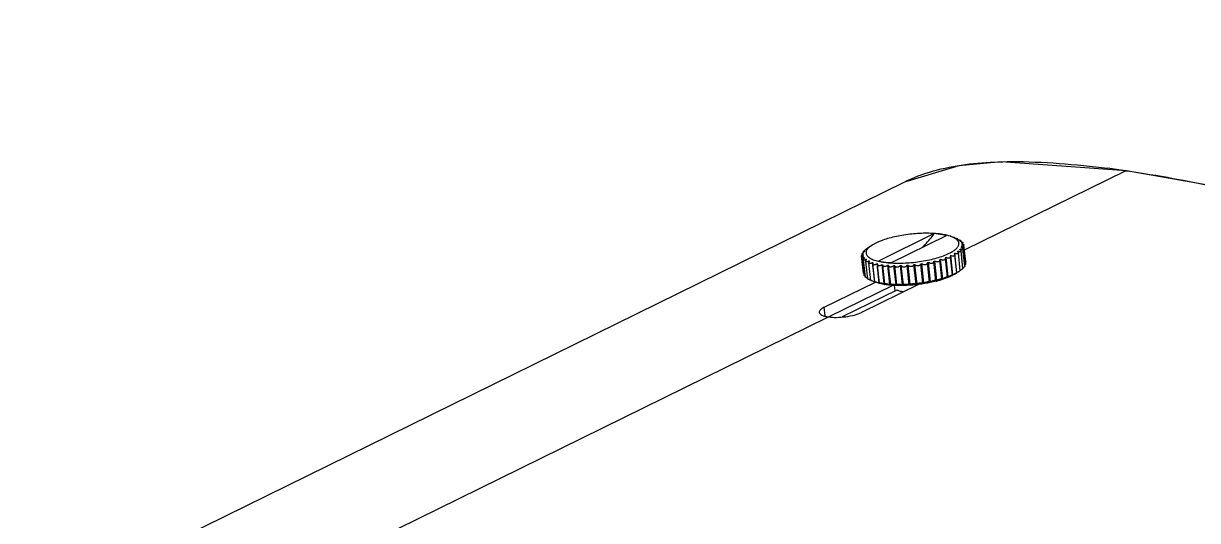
# Model space of a CAD drawing. Header units: metres. Extents: x 420822 to 421453, y 1458172 to 1458620.
# Drawn here: x 420943.519 to 420944.552, y 1458433.225 to 1458433.663 of the extents above; entities that cross this region are included whole.
import ezdxf

# ---------------------------------------------------------------- set-up
doc = ezdxf.new("R2010")
doc.units = ezdxf.units.M
doc.header["$MEASUREMENT"] = 0
for name, color, linetype in [('ASSEM_MEMBER_1', 7, 'CONTINUOUS'), ('BUILDING', 230, 'CONTINUOUS'), ('Standard', 7, 'CONTINUOUS')]:
    doc.layers.add(name, color=color, linetype=linetype)

# ---------------------------------------------------------------- blocks, each defined once
blk = doc.blocks.new('CCTV')
at = {"layer": 'ASSEM_MEMBER_1', "color": 7, "linetype": 'Continuous'}
for p, q in [((-2.5955, 16.283), (-2.1546, 16.2516)), ((-2.725, 15.9719), (-2.158, 16.251)), ((-2.158, 16.251), (-2.1546, 16.2516)), ((-2.158, 16.251), (-2.1549, 16.2504)), ((-2.158, 16.251), (-2.1549, 16.2506)), ((-5.5435, 14.9279), (-2.9342, 16.2121)), ((-2.9346, 16.2119), (-2.9341, 16.2121)), ((-2.8313, 16.0294), (-3.0276, 15.9328)), ((-2.7875, 16.0233), (-2.8313, 16.0294)), ((-3.0468, 15.9905), (-3.0599, 15.9827)), ((-3.0365, 15.9961), (-3.0468, 15.9905)), ((-2.9839, 15.9267), (-2.7875, 16.0233)), ((-2.7742, 16.0201), (-2.7599, 16.0154)), ((-2.7593, 16.0151), (-2.7596, 16.0152)), ((-2.7595, 16.015), (-2.7591, 16.0149)), ((-2.7591, 16.0149), (-2.7591, 16.0151)), ((-2.7465, 16.0088), (-2.7466, 16.0098)), ((-2.7367, 16.0017), (-2.7369, 16.0039)), ((-2.7338, 15.9894), (-2.7339, 15.9904)), ((-2.7299, 15.9935), (-2.7304, 15.9974)), ((-2.7204, 15.9296), (-2.727, 15.9905)), ((-3.0799, 15.8902), (-3.0865, 15.951)), ((-3.0845, 15.9544), (-3.085, 15.9584)), ((-3.0799, 15.9639), (-3.0801, 15.9662)), ((-3.0796, 15.9514), (-3.0797, 15.9525)), ((-3.072, 15.973), (-3.0721, 15.9741)), ((-3.0611, 15.9817), (-3.0612, 15.9819)), ((-3.0611, 15.9817), (-3.0607, 15.9819)), ((-3.0591, 15.983), (-3.0602, 15.9824)), ((-3.0599, 15.9827), (-3.0599, 15.9827)), ((-2.7753, 15.9513), (-2.7739, 15.948)), ((-2.767, 15.8837), (-2.7739, 15.948)), ((-2.7657, 15.8839), (-2.7731, 15.9523)), ((-2.7517, 15.8913), (-2.7591, 15.9598)), ((-2.7519, 15.8912), (-2.7588, 15.9545)), ((-2.7477, 15.9639), (-2.7481, 15.9674)), ((-2.7395, 15.899), (-2.7463, 15.9614)), ((-2.7398, 15.9729), (-2.7401, 15.9752)), ((-2.73, 15.9069), (-2.7367, 15.9686)), ((-2.7352, 15.9813), (-2.7353, 15.9829)), ((-2.7236, 15.9148), (-2.7302, 15.9759)), ((-2.7204, 15.9224), (-2.727, 15.9833)), ((-3.0782, 15.8831), (-3.0849, 15.944)), ((-3.0733, 15.8764), (-3.0799, 15.9376)), ((-3.0764, 15.9438), (-3.0765, 15.9454)), ((-3.0651, 15.8701), (-3.0718, 15.9318)), ((-3.0698, 15.9366), (-3.0701, 15.9389)), ((-3.054, 15.8645), (-3.0608, 15.9269)), ((-3.06, 15.9296), (-3.0604, 15.9331)), ((-3.0403, 15.8596), (-3.0478, 15.9281)), ((-3.0401, 15.8596), (-3.0469, 15.9229)), ((-3.025, 15.8554), (-3.0324, 15.9239)), ((-3.0306, 15.9199), (-3.03, 15.9234)), ((-3.0236, 15.8556), (-3.0306, 15.9199)), ((-3.0276, 15.9328), (-2.9839, 15.9267)), ((-3.0071, 15.8522), (-3.0146, 15.9206)), ((-3.0121, 15.9179), (-3.0119, 15.9203)), ((-3.0049, 15.8523), (-3.0121, 15.9179)), ((-2.9872, 15.85), (-2.9947, 15.9184)), ((-2.9917, 15.917), (-2.9917, 15.9182)), ((-2.9844, 15.85), (-2.9917, 15.917)), ((-2.9656, 15.8488), (-2.973, 15.9173)), ((-2.9625, 15.8487), (-2.9699, 15.9172)), ((-2.9427, 15.8487), (-2.9501, 15.9172)), ((-2.9394, 15.8488), (-2.9469, 15.9172)), ((-2.919, 15.8497), (-2.9264, 15.9182)), ((-2.9156, 15.8499), (-2.923, 15.9184)), ((-2.8948, 15.8518), (-2.9023, 15.9202)), ((-2.8915, 15.8521), (-2.8989, 15.9206)), ((-2.8708, 15.8548), (-2.8782, 15.9233)), ((-2.8675, 15.8554), (-2.8749, 15.9238)), ((-2.8473, 15.8589), (-2.8548, 15.9274)), ((-2.8441, 15.8595), (-2.8516, 15.928)), ((-2.8249, 15.8638), (-2.8323, 15.9323)), ((-2.8219, 15.8646), (-2.8293, 15.933)), ((-2.8113, 15.938), (-2.8111, 15.9368)), ((-2.8038, 15.8698), (-2.8111, 15.9368)), ((-2.8011, 15.8704), (-2.8085, 15.9389)), ((-2.7922, 15.9444), (-2.7915, 15.9421)), ((-2.7844, 15.8765), (-2.7915, 15.9421)), ((-2.7822, 15.8769), (-2.7897, 15.9453)), ((-2.8039, 15.8695), (-2.8038, 15.8698)), ((-2.8037, 15.8696), (-2.8039, 15.8695)), ((-2.7847, 15.8759), (-2.7844, 15.8765)), ((-2.7842, 15.8761), (-2.7847, 15.8759)), ((-2.7678, 15.8829), (-2.767, 15.8837)), ((-2.7597, 15.8865), (-2.7535, 15.8902)), ((-2.7517, 15.8913), (-2.7519, 15.8912)), ((-3.2182, 15.7701), (-3.0382, 15.8587)), ((-2.9764, 15.8474), (-3.2023, 15.7363)), ((-2.9627, 15.8308), (-3.1549, 15.7362)), ((-2.8867, 15.8504), (-3.0871, 15.7518)), ((-3.0403, 15.8596), (-3.042, 15.8602)), ((-3.0401, 15.8595), (-3.0403, 15.8596)), ((-3.0323, 15.8569), (-3.0384, 15.8589)), ((-3.0315, 15.8573), (-3.0321, 15.8575)), ((-3.0236, 15.8555), (-3.0226, 15.8549)), ((-3.0054, 15.8519), (-3.0058, 15.852)), ((-3.0049, 15.8523), (-3.0045, 15.8518)), ((-2.9844, 15.85), (-2.9843, 15.8497)), ((-2.9683, 15.8281), (-2.9704, 15.8473)), ((-3.2149, 15.7397), (-3.2182, 15.7701)), ((-4.7912, 14.955), (-3.2037, 15.7363))]:
    blk.add_line(p, q, dxfattribs=at)
for points in [[(-2.9346, 16.2119), (-2.7438, 16.2699), (-2.5955, 16.283)], [(-2.1546, 16.2516), (-1.8687, 16.2009), (-1.4895, 16.075), (-1.2482, 15.914), (-1.1588, 15.8211), (-1.0132, 15.5914), (-0.8985, 15.2508), (-0.8552, 15.0209)]]:
    blk.add_lwpolyline(points, dxfattribs=at)
for centre, radius, start, end in [((-2.7899, 11.7394), 4.5556, 82.0269, 82.8274), ((-2.9557, 15.8318), 0.1831, 114.6873, 116.182), ((-2.9511, 15.8218), 0.1941, 114.4746, 114.6944), ((-2.8133, 15.9032), 0.1233, 71.5339, 72.16), ((-2.7908, 15.9576), 0.0643, 61.0829, 63.0218), ((-2.7994, 15.9153), 0.1074, 68.8918, 69.2368), ((-2.798, 15.9188), 0.1037, 68.1874, 68.8939), ((-2.7793, 15.9582), 0.06, 58.8736, 60.4001), ((-2.767, 15.9689), 0.0459, 66.0509, 67.0865), ((-2.7999, 15.8755), 0.1436, 68.1465, 68.9586), ((-2.7631, 15.9806), 0.0323, 44.9623, 47.27), ((-2.7526, 15.9888), 0.0189, 24.3533, 27.6539), ((-2.7262, 16.0316), 0.0353, 254.0835, 255.3396), ((-2.7238, 16.0243), 0.0354, 253.434, 253.8123), ((-2.7501, 15.9898), 0.0162, 358.5483, 2.198), ((-3.0963, 15.9909), 0.0353, 297.1219, 298.3334), ((-3.0968, 15.9833), 0.0353, 298.6925, 299.0094), ((-3.0616, 15.9554), 0.0184, 166.0814, 169.4314), ((-3.0637, 15.9558), 0.0164, 191.7016, 195.3315), ((-3.0501, 15.9501), 0.0311, 146.055, 148.4177), ((-2.994, 15.8592), 0.138, 123.5503, 124.4385), ((-3.0299, 15.9327), 0.0579, 132.6094, 134.1716), ((-3.0415, 15.9363), 0.0487, 125.4666, 126.0846), ((-3.0042, 15.9002), 0.0994, 124.2912, 124.6545), ((-3.0021, 15.8971), 0.1031, 123.5799, 124.2891), ((-3.0193, 15.9355), 0.0611, 131.2101, 131.5457), ((-3.0177, 15.9337), 0.0635, 130.2137, 131.2058), ((-2.8584, 16.133), 0.1998, 294.5975, 295.2818), ((-2.8264, 16.0716), 0.1305, 300.1235, 301.0327), ((-2.7969, 16.0278), 0.0776, 307.6731, 308.9583), ((-2.7729, 16.0022), 0.0425, 318.6366, 320.5558), ((-2.7569, 15.9916), 0.0233, 335.1581, 338.0269), ((-3.057, 15.9594), 0.024, 215.5626, 218.3722), ((-3.0433, 15.974), 0.0441, 232.639, 234.5127), ((-3.0252, 16.0052), 0.0802, 243.9706, 245.2283), ((-3.0058, 16.0553), 0.134, 251.7384, 252.6314), ((-2.9878, 16.1232), 0.2042, 257.395, 258.0694), ((-2.9741, 16.2007), 0.283, 261.7681, 262.0394), ((-2.9732, 16.2066), 0.2889, 262.0394, 262.307), ((-2.9919, 16.0611), 0.1333, 267.1725, 275.4651), ((-2.9645, 16.2887), 0.3715, 265.3394, 265.792), ((-2.9604, 16.3689), 0.4518, 268.3945, 268.7918), ((-2.9603, 16.4343), 0.5173, 271.1227, 271.4856), ((-2.9621, 16.4768), 0.5598, 273.656, 274.0003), ((-2.9632, 16.491), 0.574, 276.0966, 276.4352), ((-2.9611, 16.4752), 0.5581, 278.5337, 278.8787), ((-2.9533, 16.4319), 0.514, 281.0558, 281.4202), ((-2.9388, 16.3669), 0.4475, 283.7634, 284.1632), ((-2.9172, 16.289), 0.3667, 286.7855, 287.2421), ((-2.8897, 16.208), 0.281, 290.3039, 290.8491), ((-2.9314, 16.2985), 0.4475, 283.7634, 284.1632), ((-2.9097, 16.2203), 0.3664, 286.8099, 287.2422), ((-2.8818, 16.1384), 0.2798, 290.4136, 290.8498), ((-2.8716, 16.0927), 0.2349, 292.0731, 292.2064), ((-2.8694, 16.0873), 0.2291, 292.2047, 292.7269), ((-2.842, 16.0272), 0.163, 296.1953, 297.2404), ((-2.8525, 16.0678), 0.2034, 294.6002, 294.8256), ((-2.8385, 16.0204), 0.1553, 297.2426, 297.6786), ((-2.8503, 16.063), 0.198, 294.8246, 295.2835), ((-2.7533, 15.8928), 0.00212, 298.4501, 311.685), ((-2.9845, 16.0032), 0.1539, 254.5637, 255.0445), ((-2.9812, 16.0512), 0.2007, 257.3924, 257.6198), ((-2.98, 16.0565), 0.206, 257.6208, 258.0678), ((-2.9831, 16.0083), 0.1592, 255.044, 255.4499), ((-2.9676, 16.0806), 0.2332, 259.9906, 260.3059), ((-2.9666, 16.1322), 0.283, 261.7681, 262.0394), ((-2.9668, 16.0852), 0.2378, 260.3055, 260.4991), ((-2.9663, 16.0881), 0.2407, 260.499, 260.6181), ((-2.9657, 16.1391), 0.2899, 262.1287, 262.3067), ((-2.9572, 16.2183), 0.3696, 265.3388, 265.6415), ((-2.9567, 16.2242), 0.3755, 265.6411, 265.7909), ((-2.953, 16.3004), 0.4518, 268.3945, 268.7918), ((-2.9528, 16.3659), 0.5173, 271.1227, 271.4856), ((-2.9547, 16.4084), 0.5598, 273.656, 274.0003), ((-2.9558, 16.4225), 0.574, 276.0966, 276.4352), ((-2.9536, 16.4068), 0.5581, 278.5337, 278.8787), ((-2.9459, 16.3634), 0.514, 281.0558, 281.4202), ((-2.9246, 16.2538), 0.4046, 284.4331, 284.8782)]:
    blk.add_arc(centre, radius, start, end, dxfattribs=at)
for points, knots in [([(-2.7929, 16.2604), (-2.7551, 16.2687), (-2.6776, 16.2797), (-2.5996, 16.2828), (-2.5603, 16.2831)], [0, 0, 0, 0, 0.496198, 1, 1, 1, 1]), ([(-2.5603, 16.2831), (-2.504, 16.2834), (-2.3905, 16.2784), (-2.2777, 16.2665), (-2.2211, 16.2594)], [0, 0, 0, 0, 0.49657, 1, 1, 1, 1]), ([(-2.9342, 16.2121), (-2.923, 16.2176), (-2.8775, 16.238), (-2.8294, 16.2524), (-2.7929, 16.2604)], [0, 0, 0, 0, 0.249345, 1, 1, 1, 1]), ([(-2.1549, 16.2506), (-2.0997, 16.2428), (-1.9889, 16.2253), (-1.879, 16.2025), (-1.8241, 16.1891)], [0, 0, 0, 0, 0.496523, 1, 1, 1, 1]), ([(-2.831, 16.0298), (-2.8394, 16.0304), (-2.8567, 16.0309), (-2.8833, 16.0302), (-2.9105, 16.0281), (-2.9377, 16.0245), (-2.964, 16.0197), (-2.9887, 16.0138), (-3.0112, 16.0069), (-3.0251, 16.0014), (-3.0315, 15.9985)], [0, 0, 0, 0, 0.123748, 0.254586, 0.389193, 0.524109, 0.655862, 0.781098, 0.896707, 1, 1, 1, 1]), ([(-2.8738, 15.9803), (-2.87, 15.9839), (-2.8545, 15.9991), (-2.8408, 16.016), (-2.8313, 16.0294)], [0, 0, 0, 0, 0.240084, 1, 1, 1, 1]), ([(-2.8105, 16.0279), (-2.8121, 16.0281), (-2.8189, 16.0289), (-2.8258, 16.0295), (-2.831, 16.0298)], [0, 0, 0, 0, 0.24168, 1, 1, 1, 1]), ([(-3.0468, 15.9905), (-3.0479, 15.9899), (-3.052, 15.9873), (-3.056, 15.9845), (-3.0587, 15.9822)], [0, 0, 0, 0, 0.269305, 1, 1, 1, 1]), ([(-2.7755, 16.0206), (-2.7808, 16.0223), (-2.7924, 16.0252), (-2.8042, 16.0271), (-2.8105, 16.0279)], [0, 0, 0, 0, 0.466373, 1, 1, 1, 1]), ([(-2.7786, 15.9601), (-2.7743, 15.9622), (-2.7665, 15.9664), (-2.7566, 15.9734), (-2.7502, 15.9797), (-2.7468, 15.9848), (-2.7451, 15.9884), (-2.7442, 15.992), (-2.7441, 15.9955), (-2.7448, 15.999), (-2.7463, 16.0023), (-2.7486, 16.0055), (-2.7529, 16.0097), (-2.7568, 16.0124), (-2.7597, 16.0139)], [0, 0, 0, 0, 0.186411, 0.344887, 0.475769, 0.531917, 0.582878, 0.629944, 0.674826, 0.719527, 0.766078, 0.816254, 0.871421, 1, 1, 1, 1]), ([(-2.7616, 16.015), (-2.7626, 16.0154), (-2.7667, 16.0174), (-2.7709, 16.019), (-2.7742, 16.0201)], [0, 0, 0, 0, 0.232467, 1, 1, 1, 1]), ([(-2.7596, 16.0152), (-2.7597, 16.0152), (-2.7603, 16.0154), (-2.7608, 16.0156), (-2.7613, 16.0157)], [0, 0, 0, 0, 0.185575, 1, 1, 1, 1]), ([(-2.7599, 16.0154), (-2.7598, 16.0153), (-2.7596, 16.0153), (-2.7594, 16.0152), (-2.7592, 16.0151)], [0, 0, 0, 0, 0.344452, 1, 1, 1, 1]), ([(-2.7591, 16.0151), (-2.7591, 16.0151), (-2.7592, 16.0151), (-2.7593, 16.0151), (-2.7593, 16.0151)], [0, 0, 0, 0, 0.244602, 1, 1, 1, 1]), ([(-2.7592, 16.0151), (-2.7592, 16.0151), (-2.7592, 16.0151), (-2.7591, 16.0151), (-2.7591, 16.0151)], [0, 0, 0, 0, 0.732392, 1, 1, 1, 1]), ([(-2.7591, 16.0149), (-2.7574, 16.0143), (-2.754, 16.0131), (-2.7507, 16.0118), (-2.7492, 16.0112)], [0, 0, 0, 0, 0.534601, 1, 1, 1, 1]), ([(-2.7479, 16.0099), (-2.748, 16.0099), (-2.7486, 16.0101), (-2.7492, 16.0102), (-2.7497, 16.0104)], [0, 0, 0, 0, 0.214814, 1, 1, 1, 1]), ([(-2.7484, 16.0108), (-2.7483, 16.0108), (-2.7478, 16.0106), (-2.7474, 16.0104), (-2.7471, 16.0102)], [0, 0, 0, 0, 0.301291, 1, 1, 1, 1]), ([(-2.7466, 16.0098), (-2.7466, 16.0098), (-2.7467, 16.0097), (-2.7468, 16.0097), (-2.747, 16.0097), (-2.7474, 16.0098), (-2.7477, 16.0098), (-2.7479, 16.0099)], [0, 0, 0, 0, 0.078125, 0.156541, 0.265654, 0.575071, 1, 1, 1, 1]), ([(-2.7471, 16.0102), (-2.747, 16.0101), (-2.7468, 16.01), (-2.7466, 16.0099), (-2.7466, 16.0098), (-2.7466, 16.0098)], [0, 0, 0, 0, 0.679909, 0.881116, 1, 1, 1, 1]), ([(-2.7464, 16.0088), (-2.7452, 16.0083), (-2.7435, 16.0076), (-2.7413, 16.0066), (-2.7399, 16.0059), (-2.7387, 16.0053), (-2.7378, 16.0047), (-2.7372, 16.0043), (-2.7369, 16.004), (-2.7369, 16.0039)], [0, 0, 0, 0, 0.356486, 0.521299, 0.669933, 0.796461, 0.895445, 0.963204, 1, 1, 1, 1]), ([(-2.7399, 16.0039), (-2.74, 16.004), (-2.7404, 16.0041), (-2.7409, 16.0042), (-2.7412, 16.0043)], [0, 0, 0, 0, 0.236697, 1, 1, 1, 1]), ([(-2.7403, 16.0034), (-2.7399, 16.0033), (-2.7387, 16.0027), (-2.7374, 16.0021), (-2.7365, 16.0017)], [0, 0, 0, 0, 0.253483, 1, 1, 1, 1]), ([(-2.7369, 16.0039), (-2.7369, 16.0038), (-2.7369, 16.0037), (-2.7371, 16.0036), (-2.7374, 16.0036), (-2.7377, 16.0036), (-2.7382, 16.0036), (-2.7389, 16.0037), (-2.7395, 16.0039), (-2.7399, 16.0039)], [0, 0, 0, 0, 0.043603, 0.097927, 0.178255, 0.287794, 0.426312, 0.592434, 1, 1, 1, 1]), ([(-2.7365, 16.0017), (-2.7357, 16.0013), (-2.7342, 16.0005), (-2.7323, 15.9993), (-2.7311, 15.9984), (-2.7305, 15.9978), (-2.7304, 15.9975), (-2.7304, 15.9974)], [0, 0, 0, 0, 0.356893, 0.657865, 0.876629, 0.949717, 1, 1, 1, 1]), ([(-2.7354, 15.9966), (-2.7344, 15.9961), (-2.7325, 15.9952), (-2.7307, 15.9941), (-2.7299, 15.9935)], [0, 0, 0, 0, 0.52608, 1, 1, 1, 1]), ([(-2.7304, 15.9974), (-2.7303, 15.9973), (-2.7304, 15.9971), (-2.7307, 15.9969), (-2.7311, 15.9968), (-2.7317, 15.9968), (-2.7324, 15.9968), (-2.7336, 15.997), (-2.7345, 15.9972), (-2.7351, 15.9974)], [0, 0, 0, 0, 0.051845, 0.110883, 0.193775, 0.304655, 0.442987, 0.606785, 1, 1, 1, 1]), ([(-2.7339, 15.9894), (-2.733, 15.9889), (-2.7314, 15.9879), (-2.7292, 15.9863), (-2.7278, 15.985), (-2.7272, 15.984), (-2.727, 15.9835), (-2.727, 15.9833)], [0, 0, 0, 0, 0.326489, 0.615018, 0.843844, 0.930929, 1, 1, 1, 1]), ([(-2.727, 15.9905), (-2.727, 15.9903), (-2.7271, 15.99), (-2.7275, 15.9897), (-2.7281, 15.9895), (-2.7289, 15.9895), (-2.7299, 15.9895), (-2.7311, 15.9897), (-2.7324, 15.99), (-2.7332, 15.9902), (-2.7337, 15.9904)], [0, 0, 0, 0, 0.059329, 0.123153, 0.208742, 0.321084, 0.459335, 0.620864, 0.802353, 1, 1, 1, 1]), ([(-2.7299, 15.9935), (-2.7292, 15.993), (-2.7282, 15.9923), (-2.7273, 15.9912), (-2.727, 15.9907), (-2.727, 15.9905)], [0, 0, 0, 0, 0.625279, 0.845046, 1, 1, 1, 1]), ([(-3.0865, 15.951), (-3.0866, 15.9512), (-3.0865, 15.9517), (-3.0859, 15.9529), (-3.0852, 15.9537), (-3.0846, 15.9543)], [0, 0, 0, 0, 0.158913, 0.379111, 1, 1, 1, 1]), ([(-3.0799, 15.9524), (-3.0803, 15.9521), (-3.0811, 15.9517), (-3.0823, 15.9511), (-3.0834, 15.9507), (-3.0844, 15.9504), (-3.0852, 15.9503), (-3.0859, 15.9503), (-3.0864, 15.9506), (-3.0865, 15.9509), (-3.0865, 15.951)], [0, 0, 0, 0, 0.197122, 0.378381, 0.539847, 0.678103, 0.790512, 0.876255, 0.940321, 1, 1, 1, 1]), ([(-3.085, 15.9584), (-3.085, 15.9586), (-3.0849, 15.9589), (-3.0845, 15.9596), (-3.0835, 15.9608), (-3.0819, 15.9623), (-3.0807, 15.9633), (-3.08, 15.9639)], [0, 0, 0, 0, 0.051145, 0.124775, 0.34339, 0.643635, 1, 1, 1, 1]), ([(-3.0802, 15.9595), (-3.0808, 15.9592), (-3.0817, 15.9588), (-3.0828, 15.9584), (-3.0835, 15.9581), (-3.0841, 15.958), (-3.0845, 15.958), (-3.0848, 15.9582), (-3.0849, 15.9584), (-3.085, 15.9584)], [0, 0, 0, 0, 0.392465, 0.556161, 0.694465, 0.805364, 0.888391, 0.947678, 1, 1, 1, 1]), ([(-3.0849, 15.944), (-3.0849, 15.9442), (-3.0848, 15.9447), (-3.0844, 15.9459), (-3.0833, 15.9475), (-3.0816, 15.9494), (-3.0802, 15.9508), (-3.0795, 15.9514)], [0, 0, 0, 0, 0.069672, 0.157166, 0.386075, 0.674061, 1, 1, 1, 1]), ([(-3.0846, 15.9543), (-3.0839, 15.9551), (-3.0824, 15.9567), (-3.0807, 15.9581), (-3.0797, 15.9588)], [0, 0, 0, 0, 0.470353, 1, 1, 1, 1]), ([(-3.0801, 15.9662), (-3.0801, 15.9663), (-3.0799, 15.9667), (-3.0795, 15.9672), (-3.0787, 15.968), (-3.0777, 15.9688), (-3.0765, 15.9698), (-3.0746, 15.9712), (-3.0731, 15.9723), (-3.0721, 15.973)], [0, 0, 0, 0, 0.037474, 0.105484, 0.204324, 0.330557, 0.478834, 0.643408, 1, 1, 1, 1]), ([(-3.0772, 15.9669), (-3.0776, 15.9667), (-3.0781, 15.9665), (-3.0788, 15.9662), (-3.0793, 15.966), (-3.0801, 15.9659), (-3.0801, 15.9662)], [0, 0, 0, 0, 0.417902, 0.588359, 0.730538, 1, 1, 1, 1]), ([(-3.08, 15.9639), (-3.0797, 15.9641), (-3.0786, 15.965), (-3.0775, 15.9658), (-3.0767, 15.9665)], [0, 0, 0, 0, 0.244115, 1, 1, 1, 1]), ([(-3.076, 15.9675), (-3.0761, 15.9675), (-3.0765, 15.9673), (-3.0769, 15.9671), (-3.0772, 15.9669)], [0, 0, 0, 0, 0.262402, 1, 1, 1, 1]), ([(-3.0721, 15.9741), (-3.0721, 15.9741), (-3.0721, 15.9742), (-3.0719, 15.9744), (-3.0717, 15.9746), (-3.0715, 15.9747)], [0, 0, 0, 0, 0.111939, 0.311732, 1, 1, 1, 1]), ([(-3.0708, 15.9744), (-3.071, 15.9743), (-3.0713, 15.9742), (-3.0717, 15.9741), (-3.0719, 15.974), (-3.072, 15.974), (-3.0721, 15.974), (-3.0721, 15.9741)], [0, 0, 0, 0, 0.424096, 0.732884, 0.841829, 0.920204, 1, 1, 1, 1]), ([(-3.0715, 15.9747), (-3.0715, 15.9748), (-3.0714, 15.9749), (-3.0712, 15.975), (-3.0711, 15.9751)], [0, 0, 0, 0, 0.227392, 1, 1, 1, 1]), ([(-3.0711, 15.9751), (-3.071, 15.9751), (-3.0707, 15.9754), (-3.0705, 15.9756), (-3.0702, 15.9757)], [0, 0, 0, 0, 0.226928, 1, 1, 1, 1]), ([(-3.0598, 15.9812), (-3.0615, 15.9798), (-3.0644, 15.9769), (-3.0679, 15.9722), (-3.0702, 15.9675), (-3.0711, 15.9628), (-3.0707, 15.9582), (-3.0688, 15.9538), (-3.0657, 15.9497), (-3.0613, 15.9459), (-3.0558, 15.9423), (-3.0491, 15.939), (-3.0413, 15.9361), (-3.0289, 15.9324), (-3.0111, 15.9289), (-2.9874, 15.9263), (-2.9611, 15.9253), (-2.9332, 15.9259), (-2.9045, 15.9281), (-2.8758, 15.9319), (-2.8482, 15.937), (-2.8224, 15.9435), (-2.7993, 15.9509), (-2.7851, 15.9569), (-2.7786, 15.9601)], [0, 0, 0, 0, 0.01986, 0.037254, 0.052564, 0.066432, 0.079756, 0.09356, 0.108756, 0.126002, 0.145698, 0.168048, 0.193123, 0.220899, 0.284109, 0.356422, 0.436014, 0.520711, 0.608119, 0.695731, 0.781031, 0.861599, 0.935217, 1, 1, 1, 1]), ([(-3.0691, 15.9753), (-3.0693, 15.9752), (-3.0699, 15.9749), (-3.0704, 15.9746), (-3.0708, 15.9744)], [0, 0, 0, 0, 0.28324, 1, 1, 1, 1]), ([(-3.0698, 15.976), (-3.0685, 15.977), (-3.0656, 15.9789), (-3.0627, 15.9807), (-3.0611, 15.9817)], [0, 0, 0, 0, 0.466904, 1, 1, 1, 1]), ([(-3.0612, 15.9819), (-3.0612, 15.9819), (-3.0611, 15.9819), (-3.0611, 15.982), (-3.0611, 15.982)], [0, 0, 0, 0, 0.274789, 1, 1, 1, 1]), ([(-3.061, 15.982), (-3.0611, 15.982), (-3.0611, 15.9819), (-3.0612, 15.9819), (-3.0612, 15.9819)], [0, 0, 0, 0, 0.756528, 1, 1, 1, 1]), ([(-3.0611, 15.982), (-3.061, 15.982), (-3.0607, 15.9823), (-3.0603, 15.9825), (-3.0599, 15.9827)], [0, 0, 0, 0, 0.141424, 1, 1, 1, 1]), ([(-3.0602, 15.9824), (-3.0603, 15.9824), (-3.0606, 15.9822), (-3.0609, 15.9821), (-3.061, 15.982)], [0, 0, 0, 0, 0.335127, 1, 1, 1, 1]), ([(-2.7739, 15.948), (-2.7739, 15.9474), (-2.774, 15.9462), (-2.7749, 15.9446), (-2.7767, 15.9435), (-2.7789, 15.9429), (-2.7815, 15.9428), (-2.7853, 15.9433), (-2.788, 15.9444), (-2.7897, 15.9453)], [0, 0, 0, 0, 0.092586, 0.184649, 0.288078, 0.409441, 0.547443, 0.696162, 1, 1, 1, 1]), ([(-2.766, 15.9503), (-2.7666, 15.9503), (-2.7691, 15.9507), (-2.7714, 15.9515), (-2.7731, 15.9523)], [0, 0, 0, 0, 0.242342, 1, 1, 1, 1]), ([(-2.7588, 15.9545), (-2.7587, 15.9542), (-2.7587, 15.9535), (-2.7591, 15.9525), (-2.7597, 15.9517), (-2.7605, 15.951), (-2.7617, 15.9506), (-2.7635, 15.9502), (-2.765, 15.9502), (-2.766, 15.9503)], [0, 0, 0, 0, 0.104169, 0.204147, 0.306513, 0.417801, 0.542395, 0.681876, 1, 1, 1, 1]), ([(-2.7609, 15.9587), (-2.7604, 15.958), (-2.7594, 15.9568), (-2.7589, 15.9552), (-2.7588, 15.9545)], [0, 0, 0, 0, 0.542732, 1, 1, 1, 1]), ([(-2.7463, 15.9614), (-2.7462, 15.961), (-2.7463, 15.9601), (-2.7471, 15.959), (-2.7485, 15.9583), (-2.7502, 15.9579), (-2.7522, 15.9579), (-2.7553, 15.9584), (-2.7576, 15.9591), (-2.7591, 15.9598)], [0, 0, 0, 0, 0.084756, 0.168342, 0.265272, 0.3827, 0.519834, 0.672076, 1, 1, 1, 1]), ([(-2.7494, 15.9663), (-2.7486, 15.9656), (-2.7473, 15.9641), (-2.7464, 15.9623), (-2.7463, 15.9614)], [0, 0, 0, 0, 0.560865, 1, 1, 1, 1]), ([(-2.7367, 15.9686), (-2.7367, 15.9683), (-2.7367, 15.9675), (-2.7374, 15.9666), (-2.7386, 15.9661), (-2.7401, 15.9658), (-2.7419, 15.9659), (-2.7446, 15.9663), (-2.7467, 15.9669), (-2.7481, 15.9674)], [0, 0, 0, 0, 0.079792, 0.158748, 0.252626, 0.368472, 0.505567, 0.659828, 1, 1, 1, 1]), ([(-2.741, 15.9741), (-2.7399, 15.9733), (-2.7384, 15.972), (-2.7371, 15.97), (-2.7367, 15.969), (-2.7367, 15.9686)], [0, 0, 0, 0, 0.577988, 0.810597, 1, 1, 1, 1]), ([(-2.7302, 15.9759), (-2.7302, 15.9757), (-2.7303, 15.9751), (-2.7309, 15.9744), (-2.7319, 15.974), (-2.7331, 15.9738), (-2.7346, 15.9739), (-2.737, 15.9742), (-2.7388, 15.9748), (-2.7401, 15.9752)], [0, 0, 0, 0, 0.073865, 0.147923, 0.238945, 0.353456, 0.49079, 0.647311, 1, 1, 1, 1]), ([(-2.7358, 15.9818), (-2.7351, 15.9814), (-2.7337, 15.9804), (-2.732, 15.9789), (-2.7308, 15.9775), (-2.7303, 15.9764), (-2.7302, 15.9759)], [0, 0, 0, 0, 0.316771, 0.597385, 0.82754, 1, 1, 1, 1]), ([(-2.727, 15.9833), (-2.727, 15.9831), (-2.727, 15.9826), (-2.7275, 15.9821), (-2.7284, 15.9819), (-2.7294, 15.9818), (-2.7307, 15.9818), (-2.7327, 15.9821), (-2.7343, 15.9826), (-2.7353, 15.9829)], [0, 0, 0, 0, 0.066836, 0.135713, 0.224029, 0.337526, 0.475395, 0.634456, 1, 1, 1, 1]), ([(-3.0765, 15.9454), (-3.0775, 15.9449), (-3.079, 15.9441), (-3.0809, 15.9434), (-3.0821, 15.943), (-3.0832, 15.9429), (-3.084, 15.943), (-3.0847, 15.9434), (-3.0848, 15.9438), (-3.0849, 15.944)], [0, 0, 0, 0, 0.364852, 0.523803, 0.6616, 0.775127, 0.863547, 0.932738, 1, 1, 1, 1]), ([(-3.0799, 15.9376), (-3.08, 15.9381), (-3.0797, 15.9392), (-3.0789, 15.9408), (-3.0775, 15.9427), (-3.0764, 15.9439), (-3.0758, 15.9445)], [0, 0, 0, 0, 0.173496, 0.403797, 0.683868, 1, 1, 1, 1]), ([(-3.0701, 15.9389), (-3.0712, 15.9383), (-3.0729, 15.9374), (-3.0751, 15.9365), (-3.0766, 15.9361), (-3.0779, 15.936), (-3.0789, 15.9362), (-3.0797, 15.9367), (-3.0799, 15.9373), (-3.0799, 15.9376)], [0, 0, 0, 0, 0.352052, 0.508477, 0.64576, 0.760312, 0.851497, 0.92581, 1, 1, 1, 1]), ([(-3.0718, 15.9318), (-3.0719, 15.9323), (-3.0718, 15.9333), (-3.0709, 15.9355), (-3.0698, 15.9371), (-3.0689, 15.9381)], [0, 0, 0, 0, 0.190376, 0.423172, 1, 1, 1, 1]), ([(-3.0604, 15.9331), (-3.0616, 15.9323), (-3.0635, 15.9312), (-3.0661, 15.9303), (-3.0679, 15.9299), (-3.0694, 15.9298), (-3.0707, 15.9301), (-3.0716, 15.9308), (-3.0718, 15.9315), (-3.0718, 15.9318)], [0, 0, 0, 0, 0.339564, 0.493723, 0.630794, 0.746688, 0.840732, 0.919938, 1, 1, 1, 1]), ([(-3.0608, 15.9269), (-3.0609, 15.9278), (-3.0604, 15.9298), (-3.0594, 15.9315), (-3.0588, 15.9324)], [0, 0, 0, 0, 0.440252, 1, 1, 1, 1]), ([(-3.0478, 15.9281), (-3.0491, 15.9271), (-3.0512, 15.9259), (-3.0541, 15.9248), (-3.0562, 15.9243), (-3.058, 15.9243), (-3.0594, 15.9247), (-3.0605, 15.9256), (-3.0607, 15.9265), (-3.0608, 15.9269)], [0, 0, 0, 0, 0.327344, 0.479487, 0.616618, 0.734144, 0.831209, 0.915008, 1, 1, 1, 1]), ([(-3.0469, 15.9229), (-3.047, 15.9236), (-3.0468, 15.9252), (-3.0462, 15.9267), (-3.0458, 15.9274)], [0, 0, 0, 0, 0.458305, 1, 1, 1, 1]), ([(-3.0324, 15.9239), (-3.0338, 15.9228), (-3.0361, 15.9213), (-3.0393, 15.9201), (-3.0416, 15.9196), (-3.0437, 15.9197), (-3.0454, 15.9202), (-3.0466, 15.9214), (-3.0469, 15.9224), (-3.0469, 15.9229)], [0, 0, 0, 0, 0.315277, 0.465594, 0.603048, 0.722422, 0.822679, 0.910836, 1, 1, 1, 1]), ([(-3.0146, 15.9206), (-3.016, 15.9194), (-3.0185, 15.9177), (-3.022, 15.9164), (-3.0246, 15.9159), (-3.0269, 15.916), (-3.0289, 15.9167), (-3.0302, 15.9181), (-3.0305, 15.9193), (-3.0306, 15.9199)], [0, 0, 0, 0, 0.303283, 0.451915, 0.589948, 0.711421, 0.814995, 0.907259, 1, 1, 1, 1]), ([(-2.9947, 15.9184), (-2.9961, 15.917), (-2.9987, 15.9151), (-3.0025, 15.9136), (-3.0054, 15.9131), (-3.008, 15.9133), (-3.0102, 15.9143), (-3.0116, 15.9159), (-3.012, 15.9173), (-3.0121, 15.9179)], [0, 0, 0, 0, 0.291232, 0.438241, 0.577051, 0.700897, 0.807949, 0.904117, 1, 1, 1, 1]), ([(-2.973, 15.9173), (-2.9744, 15.9156), (-2.9771, 15.9136), (-2.9811, 15.912), (-2.9843, 15.9115), (-2.9872, 15.9118), (-2.9896, 15.9129), (-2.9912, 15.9148), (-2.9916, 15.9163), (-2.9917, 15.917)], [0, 0, 0, 0, 0.279077, 0.424463, 0.564202, 0.690673, 0.801346, 0.901291, 1, 1, 1, 1]), ([(-2.9501, 15.9172), (-2.9514, 15.9154), (-2.9541, 15.9131), (-2.9583, 15.9114), (-2.9617, 15.9109), (-2.9649, 15.9113), (-2.9676, 15.9126), (-2.9693, 15.9147), (-2.9698, 15.9163), (-2.9699, 15.9172)], [0, 0, 0, 0, 0.266562, 0.41014, 0.550935, 0.680454, 0.795141, 0.898927, 1, 1, 1, 1]), ([(-2.9264, 15.9182), (-2.9274, 15.9163), (-2.9299, 15.9139), (-2.9339, 15.9121), (-2.9374, 15.9114), (-2.9408, 15.9117), (-2.9436, 15.9129), (-2.9458, 15.9148), (-2.9466, 15.9164), (-2.9469, 15.9172)], [0, 0, 0, 0, 0.250426, 0.389779, 0.530913, 0.665246, 0.787068, 0.896869, 1, 1, 1, 1]), ([(-2.9023, 15.9202), (-2.9026, 15.9193), (-2.9037, 15.9176), (-2.906, 15.9154), (-2.909, 15.9139), (-2.9125, 15.9131), (-2.9159, 15.9133), (-2.919, 15.9143), (-2.9215, 15.916), (-2.9226, 15.9176), (-2.923, 15.9184)], [0, 0, 0, 0, 0.113307, 0.236851, 0.370686, 0.510445, 0.647992, 0.776156, 0.892648, 1, 1, 1, 1]), ([(-2.8782, 15.9233), (-2.8784, 15.9224), (-2.8792, 15.9206), (-2.8812, 15.9184), (-2.884, 15.9167), (-2.8874, 15.9159), (-2.8909, 15.9159), (-2.8942, 15.9167), (-2.897, 15.9183), (-2.8984, 15.9198), (-2.8989, 15.9206)], [0, 0, 0, 0, 0.107094, 0.223238, 0.351073, 0.488496, 0.628313, 0.762439, 0.886346, 1, 1, 1, 1]), ([(-2.8548, 15.9274), (-2.8548, 15.9265), (-2.8553, 15.9247), (-2.8569, 15.9224), (-2.8595, 15.9206), (-2.8627, 15.9196), (-2.8662, 15.9195), (-2.8706, 15.9204), (-2.8735, 15.9222), (-2.8749, 15.9238)], [0, 0, 0, 0, 0.102991, 0.212477, 0.333936, 0.468075, 0.609195, 0.748789, 1, 1, 1, 1]), ([(-2.8323, 15.9323), (-2.8322, 15.9315), (-2.8323, 15.9297), (-2.8336, 15.9273), (-2.8359, 15.9255), (-2.8389, 15.9244), (-2.8423, 15.9241), (-2.8468, 15.9249), (-2.8499, 15.9265), (-2.8516, 15.928)], [0, 0, 0, 0, 0.101087, 0.204625, 0.318927, 0.448181, 0.588886, 0.732646, 1, 1, 1, 1]), ([(-2.8111, 15.9368), (-2.811, 15.9361), (-2.8111, 15.9345), (-2.8122, 15.9324), (-2.8143, 15.9307), (-2.8171, 15.9298), (-2.8203, 15.9296), (-2.8246, 15.9303), (-2.8276, 15.9317), (-2.8293, 15.933)], [0, 0, 0, 0, 0.098626, 0.198394, 0.308903, 0.43525, 0.5749, 0.720364, 1, 1, 1, 1]), ([(-2.7915, 15.9421), (-2.7914, 15.9414), (-2.7915, 15.94), (-2.7926, 15.9381), (-2.7945, 15.9368), (-2.797, 15.936), (-2.7999, 15.9359), (-2.8039, 15.9365), (-2.8068, 15.9378), (-2.8085, 15.9389)], [0, 0, 0, 0, 0.095774, 0.191747, 0.298656, 0.422387, 0.561131, 0.708218, 1, 1, 1, 1]), ([(-2.73, 15.9069), (-2.73, 15.9069), (-2.73, 15.9068), (-2.7303, 15.9064), (-2.7308, 15.9059), (-2.7317, 15.9051), (-2.7329, 15.9042), (-2.7344, 15.9031), (-2.7366, 15.9016), (-2.7384, 15.9004), (-2.7396, 15.8996)], [0, 0, 0, 0, 0.012561, 0.032876, 0.099468, 0.199681, 0.32897, 0.480385, 0.646859, 1, 1, 1, 1]), ([(-2.7236, 15.9148), (-2.7236, 15.9146), (-2.7237, 15.9143), (-2.7241, 15.9138), (-2.7246, 15.9131), (-2.7258, 15.912), (-2.7276, 15.9104), (-2.7292, 15.9092), (-2.7301, 15.9085)], [0, 0, 0, 0, 0.043728, 0.113878, 0.211765, 0.335256, 0.642125, 1, 1, 1, 1]), ([(-2.7204, 15.9224), (-2.7203, 15.9221), (-2.7206, 15.9214), (-2.7213, 15.9204), (-2.7224, 15.9191), (-2.7233, 15.9183), (-2.7238, 15.9178)], [0, 0, 0, 0, 0.137691, 0.355893, 0.648824, 1, 1, 1, 1]), ([(-2.7204, 15.9296), (-2.7204, 15.9295), (-2.7204, 15.9291), (-2.7206, 15.9286), (-2.7207, 15.9283)], [0, 0, 0, 0, 0.204504, 1, 1, 1, 1]), ([(-3.0792, 15.8888), (-3.0794, 15.8891), (-3.0797, 15.8895), (-3.0799, 15.8899), (-3.0799, 15.8902)], [0, 0, 0, 0, 0.569762, 1, 1, 1, 1]), ([(-3.0738, 15.8793), (-3.0744, 15.8797), (-3.0755, 15.8803), (-3.0769, 15.8813), (-3.0778, 15.8822), (-3.0782, 15.8828), (-3.0782, 15.8831)], [0, 0, 0, 0, 0.352164, 0.645737, 0.86352, 1, 1, 1, 1]), ([(-3.0654, 15.8717), (-3.0664, 15.8721), (-3.0683, 15.873), (-3.0705, 15.8741), (-3.0719, 15.875), (-3.0726, 15.8755), (-3.0731, 15.8759), (-3.0733, 15.8762), (-3.0733, 15.8764)], [0, 0, 0, 0, 0.357979, 0.665545, 0.789097, 0.887077, 0.957047, 1, 1, 1, 1]), ([(-3.054, 15.8651), (-3.0554, 15.8656), (-3.0574, 15.8663), (-3.0599, 15.8674), (-3.0616, 15.8681), (-3.063, 15.8687), (-3.0641, 15.8693), (-3.0648, 15.8697), (-3.0651, 15.87), (-3.0651, 15.8701), (-3.0651, 15.8701)], [0, 0, 0, 0, 0.352788, 0.519537, 0.671345, 0.800866, 0.901349, 0.967927, 0.987916, 1, 1, 1, 1]), ([(-3.0533, 15.8641), (-3.0534, 15.8642), (-3.0536, 15.8643), (-3.0538, 15.8644), (-3.0539, 15.8644), (-3.054, 15.8645), (-3.054, 15.8645)], [0, 0, 0, 0, 0.416387, 0.720381, 0.913071, 1, 1, 1, 1]), ([(-3.042, 15.8602), (-3.0442, 15.8609), (-3.0474, 15.862), (-3.0511, 15.8633), (-3.0527, 15.8639), (-3.0533, 15.8641)], [0, 0, 0, 0, 0.589321, 0.833536, 1, 1, 1, 1]), ([(-2.8249, 15.8638), (-2.8249, 15.8639), (-2.825, 15.8642), (-2.8255, 15.8643), (-2.8261, 15.8645), (-2.8269, 15.8645), (-2.828, 15.8644), (-2.8292, 15.8643), (-2.8307, 15.864), (-2.8328, 15.8636), (-2.8356, 15.8629), (-2.8388, 15.8618), (-2.8417, 15.8607), (-2.8434, 15.8599), (-2.8441, 15.8595)], [0, 0, 0, 0, 0.015521, 0.036412, 0.066674, 0.107715, 0.159902, 0.222807, 0.295275, 0.375376, 0.54833, 0.720381, 0.874332, 1, 1, 1, 1]), ([(-2.8038, 15.8698), (-2.8038, 15.8699), (-2.8039, 15.8701), (-2.8043, 15.8702), (-2.8049, 15.8702), (-2.8056, 15.8702), (-2.8066, 15.87), (-2.8077, 15.8698), (-2.809, 15.8695), (-2.811, 15.8689), (-2.8135, 15.8681), (-2.8166, 15.867), (-2.8194, 15.8658), (-2.8211, 15.865), (-2.8219, 15.8646)], [0, 0, 0, 0, 0.012806, 0.031343, 0.059577, 0.098761, 0.149059, 0.210034, 0.280407, 0.358462, 0.52847, 0.701361, 0.861873, 1, 1, 1, 1]), ([(-2.8002, 15.8688), (-2.8018, 15.8683), (-2.8086, 15.8661), (-2.8155, 15.8641), (-2.8207, 15.8627)], [0, 0, 0, 0, 0.242435, 1, 1, 1, 1]), ([(-2.7844, 15.8765), (-2.7844, 15.8766), (-2.7848, 15.8767), (-2.7853, 15.8766), (-2.786, 15.8765), (-2.7868, 15.8763), (-2.7879, 15.876), (-2.789, 15.8756), (-2.7908, 15.875), (-2.7931, 15.8741), (-2.7968, 15.8725), (-2.7994, 15.8713), (-2.8011, 15.8704)], [0, 0, 0, 0, 0.024701, 0.051575, 0.089537, 0.13864, 0.198153, 0.266935, 0.343298, 0.510849, 0.684449, 1, 1, 1, 1]), ([(-2.7833, 15.875), (-2.7847, 15.8745), (-2.7902, 15.8723), (-2.7959, 15.8703), (-2.8002, 15.8688)], [0, 0, 0, 0, 0.24095, 1, 1, 1, 1]), ([(-2.767, 15.8837), (-2.767, 15.8837), (-2.7671, 15.8837), (-2.7672, 15.8837), (-2.7674, 15.8837), (-2.7678, 15.8836), (-2.7684, 15.8834), (-2.7691, 15.8831), (-2.7704, 15.8826), (-2.7723, 15.8818), (-2.7747, 15.8807), (-2.7773, 15.8794), (-2.7798, 15.8782), (-2.7815, 15.8773), (-2.7822, 15.8769)], [0, 0, 0, 0, 0.006478, 0.012865, 0.021851, 0.048002, 0.085324, 0.133476, 0.191721, 0.333504, 0.498053, 0.671265, 0.841559, 1, 1, 1, 1]), ([(-2.77, 15.8809), (-2.7709, 15.8805), (-2.7745, 15.8788), (-2.7781, 15.8772), (-2.7809, 15.876)], [0, 0, 0, 0, 0.24137, 1, 1, 1, 1]), ([(-2.7597, 15.8865), (-2.7603, 15.8862), (-2.7624, 15.8849), (-2.7646, 15.8837), (-2.7663, 15.8828)], [0, 0, 0, 0, 0.24268, 1, 1, 1, 1]), ([(-2.7592, 15.8874), (-2.7598, 15.8871), (-2.7619, 15.886), (-2.7641, 15.8848), (-2.7657, 15.8839)], [0, 0, 0, 0, 0.253631, 1, 1, 1, 1]), ([(-2.7519, 15.8912), (-2.7519, 15.8913), (-2.752, 15.8912), (-2.752, 15.8912), (-2.7522, 15.8911), (-2.7524, 15.891), (-2.7527, 15.8909), (-2.7532, 15.8906), (-2.754, 15.8902), (-2.7551, 15.8896), (-2.7563, 15.889), (-2.7577, 15.8882), (-2.7587, 15.8877), (-2.7592, 15.8874)], [0, 0, 0, 0, 0.003908, 0.016195, 0.037214, 0.06707, 0.105748, 0.153128, 0.272881, 0.422938, 0.598255, 0.792733, 1, 1, 1, 1]), ([(-2.7535, 15.8902), (-2.7534, 15.8903), (-2.753, 15.8906), (-2.7526, 15.8908), (-2.7523, 15.891)], [0, 0, 0, 0, 0.304303, 1, 1, 1, 1]), ([(-2.7401, 15.8985), (-2.7407, 15.8981), (-2.7423, 15.8971), (-2.745, 15.8953), (-2.7483, 15.8934), (-2.7506, 15.892), (-2.7517, 15.8913)], [0, 0, 0, 0, 0.165704, 0.415277, 0.705886, 1, 1, 1, 1]), ([(-2.7395, 15.899), (-2.7395, 15.899), (-2.7396, 15.899), (-2.7397, 15.8989), (-2.7398, 15.8987), (-2.74, 15.8986), (-2.7401, 15.8985)], [0, 0, 0, 0, 0.090553, 0.284094, 0.587396, 1, 1, 1, 1]), ([(-3.0401, 15.8596), (-3.0401, 15.8596), (-3.04, 15.8596), (-3.0399, 15.8595), (-3.0398, 15.8595), (-3.0395, 15.8594), (-3.039, 15.8592), (-3.0386, 15.859), (-3.0383, 15.859)], [0, 0, 0, 0, 0.02678, 0.083509, 0.169549, 0.283919, 0.592924, 1, 1, 1, 1]), ([(-3.0321, 15.8575), (-3.0327, 15.8577), (-3.0337, 15.858), (-3.0353, 15.8584), (-3.0366, 15.8588), (-3.0378, 15.8591), (-3.0387, 15.8593), (-3.0392, 15.8594), (-3.0395, 15.8595), (-3.0397, 15.8596), (-3.0399, 15.8596), (-3.04, 15.8596), (-3.0401, 15.8596), (-3.0401, 15.8596)], [0, 0, 0, 0, 0.207742, 0.402534, 0.57804, 0.728079, 0.847709, 0.894878, 0.933361, 0.963059, 0.983913, 0.996075, 1, 1, 1, 1]), ([(-3.0254, 15.8548), (-3.026, 15.855), (-3.0283, 15.8556), (-3.0306, 15.8563), (-3.0323, 15.8569)], [0, 0, 0, 0, 0.256999, 1, 1, 1, 1]), ([(-3.025, 15.8554), (-3.0255, 15.8556), (-3.0277, 15.8562), (-3.0298, 15.8569), (-3.0315, 15.8573)], [0, 0, 0, 0, 0.240104, 1, 1, 1, 1]), ([(-3.0071, 15.8522), (-3.008, 15.8524), (-3.0098, 15.8529), (-3.0125, 15.8536), (-3.0153, 15.8543), (-3.0179, 15.8548), (-3.02, 15.8552), (-3.0213, 15.8554), (-3.0221, 15.8555), (-3.0228, 15.8556), (-3.0232, 15.8556), (-3.0234, 15.8556), (-3.0235, 15.8556), (-3.0236, 15.8555), (-3.0236, 15.8555)], [0, 0, 0, 0, 0.157999, 0.328179, 0.501497, 0.666169, 0.808133, 0.866448, 0.914553, 0.951833, 0.977983, 0.986967, 0.99337, 1, 1, 1, 1]), ([(-3.0081, 15.851), (-3.0094, 15.8512), (-3.0144, 15.8521), (-3.0194, 15.8533), (-3.0231, 15.8542)], [0, 0, 0, 0, 0.260977, 1, 1, 1, 1]), ([(-2.988, 15.8482), (-2.9895, 15.8484), (-2.9954, 15.849), (-3.0012, 15.8498), (-3.0055, 15.8505)], [0, 0, 0, 0, 0.258573, 1, 1, 1, 1]), ([(-2.9872, 15.85), (-2.9891, 15.8505), (-2.9919, 15.8511), (-2.9958, 15.8518), (-2.9983, 15.8522), (-3.0002, 15.8524), (-3.0014, 15.8526), (-3.0025, 15.8526), (-3.0033, 15.8527), (-3.0041, 15.8526), (-3.0045, 15.8526), (-3.005, 15.8524), (-3.0049, 15.8523)], [0, 0, 0, 0, 0.314828, 0.488492, 0.656191, 0.732654, 0.801523, 0.861059, 0.91015, 0.948148, 0.975048, 1, 1, 1, 1]), ([(-2.8237, 15.862), (-2.8371, 15.8585), (-2.8647, 15.8528), (-2.9066, 15.8477), (-2.9481, 15.8458), (-2.9751, 15.8469), (-2.988, 15.8482)], [0, 0, 0, 0, 0.249354, 0.509952, 0.765458, 1, 1, 1, 1]), ([(-2.9656, 15.8488), (-2.9665, 15.849), (-2.9683, 15.8495), (-2.9713, 15.85), (-2.9745, 15.8504), (-2.9772, 15.8507), (-2.9792, 15.8508), (-2.9806, 15.8508), (-2.9818, 15.8508), (-2.9827, 15.8507), (-2.9835, 15.8506), (-2.984, 15.8505), (-2.9844, 15.8503), (-2.9844, 15.8501), (-2.9844, 15.85)], [0, 0, 0, 0, 0.137505, 0.29777, 0.470684, 0.640883, 0.719032, 0.789493, 0.850476, 0.900843, 0.94007, 0.968372, 0.987024, 1, 1, 1, 1]), ([(-2.9401, 15.8244), (-2.9445, 15.825), (-2.9522, 15.8265), (-2.9597, 15.8291), (-2.9627, 15.8308)], [0, 0, 0, 0, 0.563821, 1, 1, 1, 1]), ([(-2.9427, 15.8487), (-2.9435, 15.8489), (-2.9454, 15.8494), (-2.9484, 15.8498), (-2.9517, 15.8501), (-2.9546, 15.8502), (-2.9568, 15.8502), (-2.9583, 15.8501), (-2.9595, 15.85), (-2.9606, 15.8498), (-2.9614, 15.8496), (-2.962, 15.8494), (-2.9624, 15.8491), (-2.9625, 15.8488), (-2.9625, 15.8487)], [0, 0, 0, 0, 0.124578, 0.277688, 0.449192, 0.622023, 0.702227, 0.774844, 0.838056, 0.890616, 0.932119, 0.962888, 0.984261, 1, 1, 1, 1]), ([(-2.919, 15.8497), (-2.9197, 15.8499), (-2.9213, 15.8503), (-2.9253, 15.8508), (-2.9297, 15.8509), (-2.934, 15.8505), (-2.9365, 15.8501), (-2.9382, 15.8497), (-2.9391, 15.8492), (-2.9394, 15.8489), (-2.9394, 15.8488)], [0, 0, 0, 0, 0.105091, 0.241948, 0.572248, 0.730181, 0.858376, 0.947797, 0.978007, 1, 1, 1, 1]), ([(-2.8948, 15.8518), (-2.8954, 15.852), (-2.8969, 15.8523), (-2.8994, 15.8526), (-2.9025, 15.8526), (-2.9059, 15.8525), (-2.9092, 15.8521), (-2.912, 15.8515), (-2.9139, 15.8509), (-2.915, 15.8504), (-2.9155, 15.8501), (-2.9156, 15.8499)], [0, 0, 0, 0, 0.086343, 0.207163, 0.35711, 0.523067, 0.685263, 0.824823, 0.930541, 0.969678, 1, 1, 1, 1]), ([(-2.8708, 15.8548), (-2.871, 15.855), (-2.8714, 15.8551), (-2.8726, 15.8554), (-2.8746, 15.8556), (-2.8775, 15.8555), (-2.8808, 15.8552), (-2.8842, 15.8547), (-2.8872, 15.8539), (-2.8896, 15.8531), (-2.891, 15.8525), (-2.8915, 15.8521)], [0, 0, 0, 0, 0.029829, 0.068474, 0.173352, 0.312346, 0.474373, 0.640492, 0.790994, 0.91264, 1, 1, 1, 1]), ([(-2.8473, 15.8589), (-2.8474, 15.859), (-2.8477, 15.8592), (-2.8487, 15.8595), (-2.8504, 15.8596), (-2.853, 15.8594), (-2.8573, 15.8588), (-2.8615, 15.8578), (-2.8653, 15.8565), (-2.8669, 15.8557), (-2.8675, 15.8554)], [0, 0, 0, 0, 0.021559, 0.051273, 0.139808, 0.267401, 0.425146, 0.756164, 0.893856, 1, 1, 1, 1]), ([(-3.2182, 15.7701), (-3.2209, 15.7688), (-3.2257, 15.7662), (-3.2315, 15.7617), (-3.2351, 15.7571), (-3.2359, 15.7536), (-3.2357, 15.7521)], [0, 0, 0, 0, 0.341979, 0.617599, 0.830139, 1, 1, 1, 1]), ([(-3.2357, 15.7521), (-3.2352, 15.7478), (-3.2274, 15.7421), (-3.2161, 15.7385), (-3.2081, 15.7369), (-3.2037, 15.7363)], [0, 0, 0, 0, 0.355516, 0.64159, 1, 1, 1, 1]), ([(-3.2037, 15.7363), (-3.1941, 15.735), (-3.1736, 15.7341), (-3.1427, 15.7363), (-3.1132, 15.7419), (-3.0949, 15.7479), (-3.0871, 15.7518)], [0, 0, 0, 0, 0.2442, 0.516966, 0.780729, 1, 1, 1, 1])]:
    blk.add_open_spline(points, degree=3, knots=knots, dxfattribs=at)

msp = doc.modelspace()

# ---------------------------------------------------------------- hatches: boundary and pattern name
at = {"layer": 'BUILDING'}
h = msp.add_hatch(color=172, dxfattribs=at)
h.dxf.hatch_style = 1
h.set_gradient(color1=(0, 0, 204), color2=(255, 255, 0), name='CYLINDER')
h.paths.add_polyline_path([(420978.518, 1458475.843), (420976.961, 1458449.19), (420945.312, 1458450.837), (420942.85, 1458452.851), (420942.935, 1458454.287), (420917.336, 1458455.499), (420918.52, 1458478.917), (420952.308, 1458477.074), (420953.236, 1458477.708), (420953.375, 1458479.675), (420962.027, 1458480.342), (420966.848, 1458480.022), (420966.897, 1458476.549)])
h.paths.add_polyline_path([(421075.349, 1458478.061), (421077.671, 1458478.029), (421077.64, 1458475.772), (421075.347, 1458475.713)])
h.paths.add_polyline_path([(421138.169, 1458479.125), (421137.834, 1458474.226), (421147.812, 1458473.676), (421148.111, 1458478.591)])
h.paths.add_polyline_path([(421054.387, 1458432.55), (421057.471, 1458432.328), (421057.328, 1458429.249), (421054.207, 1458429.338)])
h.paths.add_polyline_path([(421030.689, 1458413.843), (421036.759, 1458413.164), (421036.429, 1458410.672), (421030.419, 1458411.454)])
h.paths.add_polyline_path([(421018.386, 1458408.231), (421019.656, 1458407.662), (421018.379, 1458404.095), (421017.073, 1458404.61)])
h.paths.add_polyline_path([(420924.109, 1458397.421), (420923.894, 1458394.317), (420933.901, 1458393.725), (420934.037, 1458396.829)], flags=17)
h.paths.add_polyline_path([(420917.51, 1458397.875), (420922.613, 1458397.523), (420922.338, 1458394.494), (420917.349, 1458394.807)], flags=17)
h.paths.add_polyline_path([(420921.819, 1458386.514), (420924.26, 1458386.239), (420924.011, 1458384.016), (420921.554, 1458384.261)])
h.paths.add_polyline_path([(420916.96, 1458386.207), (420919.083, 1458386.02), (420918.942, 1458384.468), (420916.809, 1458384.686)])
h.paths.add_polyline_path([(420912.6, 1458357.489), (420917.842, 1458357.07), (420917.558, 1458354.36), (420920.171, 1458354.333), (420921.08, 1458363.463), (420922.026, 1458375.5), (420919.477, 1458375.802), (420914.279, 1458376.169)])
h.paths.add_polyline_path([(420908.824, 1458375.299), (420912.138, 1458374.936), (420911.82, 1458371.572), (420908.515, 1458371.884)])
h.paths.add_polyline_path([(420942.665, 1458364.516), (420942.184, 1458360.738), (420958.977, 1458358.7), (420958.317, 1458353.706), (420971.091, 1458352.147), (420972.13, 1458360.978)])
h.paths.add_polyline_path([(420990.243, 1458343.259), (420996.501, 1458343.075), (420996.297, 1458336.867), (420990.038, 1458336.997)])
h.paths.add_polyline_path([(421006.439, 1458362.706), (421012.579, 1458362.031), (421011.219, 1458343.772), (421008.0741, 1458344.1177), (421007.832, 1458340.868), (421004.882, 1458341.307)])
edge = h.paths.add_edge_path()
edge.add_line((420946.328, 1458424.099), (420946.137, 1458420.471))
edge.add_line((420942.694, 1458424.202), (420946.328, 1458424.099))
edge.add_line((420942.503, 1458420.574), (420946.137, 1458420.471))
edge.add_line((420942.694, 1458424.202), (420942.503, 1458420.574))
edge.add_line((420916.96, 1458386.207), (420921.7334, 1458385.7865))
edge.add_line((420918.942, 1458384.468), (420921.554, 1458384.261))

# ---------------------------------------------------------------- block references
at = {"layer": 'Standard', "xscale": 0.25, "yscale": 0.25, "zscale": 0.25}
msp.add_blockref('CCTV', (420945.0281, 1458429.4703, 7.659), dxfattribs=at)

doc.saveas('drawing.dxf')
